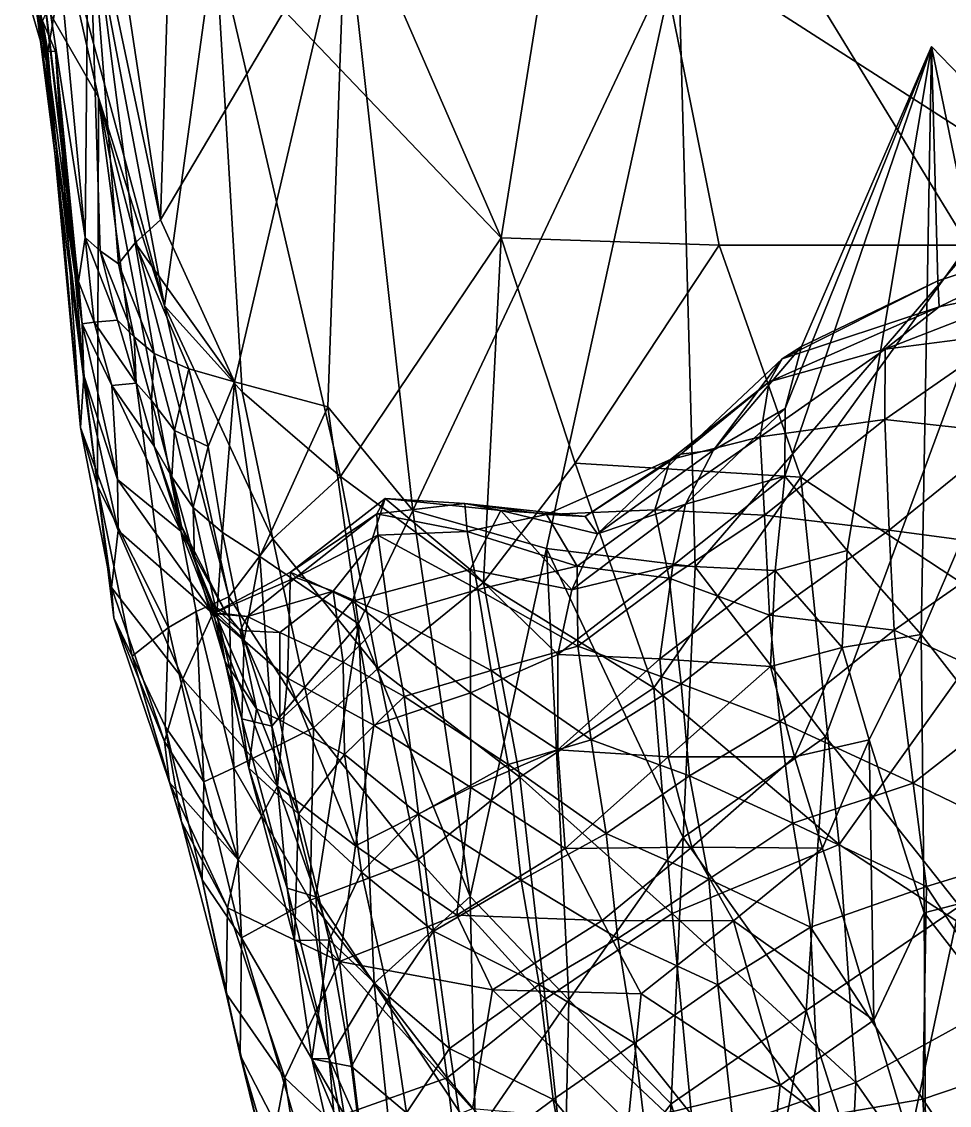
# Model space of a CAD drawing. Extents: x -4.7 to 4.7, y -9.2 to 22.6.
# Drawn here: x -2.181 to -1.348, y -3.043 to -2.07 of the extents above; entities that cross this region are included whole.
import ezdxf

# ---------------------------------------------------------------- set-up
doc = ezdxf.new("R2010")
doc.units = 0
doc.layers.add('BL_WHALE$LWO', color=1, linetype='CONTINUOUS')

msp = doc.modelspace()

# ---------------------------------------------------------------- linework, layer by layer
at = {"layer": 'BL_WHALE$LWO'}
for points in [[(-1.97468, -1.7494, 1.03716), (-1.75019, -2.26434, 1.34999), (-1.66392, -1.7257, 1.40454)], [(-1.75019, -2.26434, 1.34999), (-1.5544, -2.27097, 1.51034), (-1.66392, -1.7257, 1.40454)], [(-1.33063, -2.27102, 1.63393), (-1.66392, -1.7257, 1.40454), (-1.5544, -2.27097, 1.51034)], [(-1.33063, -2.27102, 1.63393), (-1.2686, -1.82161, 1.67473), (-1.66392, -1.7257, 1.40454)], [(-1.97468, -1.7494, 1.03716), (-2.00716, -1.99486, 0.918009), (-1.75019, -2.26434, 1.34999)], [(-1.59139, -2.00367, -1.6077), (-1.27612, -1.81748, -2.01294), (-1.27258, -2.20832, -1.9072)], [(-2.05642, -2.24828, -0.682243), (-2.11437, -1.86409, -0.73281), (-2.04363, -1.83939, -0.983462)], [(-1.89029, -1.96712, -1.19717), (-2.05642, -2.24828, -0.682243), (-2.04363, -1.83939, -0.983462)], [(-2.12106, -1.94229, -0.549567), (-2.11437, -1.86409, -0.73281), (-2.05642, -2.24828, -0.682243)], [(-2.13594, -1.88488, 0.636739), (-2.15567, -1.9446, 0.454805), (-2.05264, -2.32541, 0.799091)], [(-2.13594, -1.88488, 0.636739), (-2.05264, -2.32541, 0.799091), (-2.00716, -1.99486, 0.918009)], [(-2.15868, -1.89552, -0.31392), (-2.12411, -2.26419, -0.227698), (-2.17134, -1.95797, -0.033851)], [(-2.12106, -1.94229, -0.549567), (-2.12411, -2.26419, -0.227698), (-2.15868, -1.89552, -0.31392)], [(-2.17077, -2.03635, 0.325084), (-2.11209, -2.13841, 0.44024), (-2.15567, -1.9446, 0.454805)], [(-2.15567, -1.9446, 0.454805), (-2.11209, -2.13841, 0.44024), (-2.05264, -2.32541, 0.799091)], [(-2.12411, -2.26419, -0.227698), (-2.12106, -1.94229, -0.549567), (-2.11053, -2.27601, -0.331429)], [(-2.09424, -2.28773, -0.434988), (-2.12106, -1.94229, -0.549567), (-2.07898, -2.26891, -0.559424)], [(-2.05642, -2.24828, -0.682243), (-2.07898, -2.26891, -0.559424), (-2.12106, -1.94229, -0.549567)], [(-2.09424, -2.28773, -0.434988), (-2.11053, -2.27601, -0.331429), (-2.12106, -1.94229, -0.549567)], [(-2.17726, -1.99309, 0.063604), (-2.17134, -1.95797, -0.033851), (-2.12661, -2.34169, 0.086909)], [(-2.12411, -2.26419, -0.227698), (-2.13005, -2.30342, -0.070449), (-2.17134, -1.95797, -0.033851)], [(-2.12661, -2.34169, 0.086909), (-2.17134, -1.95797, -0.033851), (-2.13005, -2.30342, -0.070449)], [(-2.05642, -2.24828, -0.682243), (-1.89029, -1.96712, -1.19717), (-1.99002, -2.39368, -0.747782)], [(-1.90611, -2.41624, -0.922059), (-1.99002, -2.39368, -0.747782), (-1.89029, -1.96712, -1.19717)], [(-1.82967, -2.50931, -1.06889), (-1.90611, -2.41624, -0.922059), (-1.89029, -1.96712, -1.19717)], [(-1.82967, -2.50931, -1.06889), (-1.89029, -1.96712, -1.19717), (-1.59139, -2.00367, -1.6077)], [(-2.12661, -2.34169, 0.086909), (-2.17175, -2.03385, 0.088397), (-2.17726, -1.99309, 0.063604)], [(-2.05264, -2.32541, 0.799091), (-1.98301, -2.40269, 0.964618), (-2.00716, -1.99486, 0.918009)], [(-1.98301, -2.40269, 0.964618), (-1.89454, -2.47881, 1.12254), (-2.00716, -1.99486, 0.918009)], [(-1.89454, -2.47881, 1.12254), (-1.75019, -2.26434, 1.34999), (-2.00716, -1.99486, 0.918009)], [(-1.82967, -2.50931, -1.06889), (-1.59139, -2.00367, -1.6077), (-1.70952, -2.54333, -1.26177)], [(-1.57596, -2.55995, -1.44156), (-1.70952, -2.54333, -1.26177), (-1.59139, -2.00367, -1.6077)], [(-1.57596, -2.55995, -1.44156), (-1.59139, -2.00367, -1.6077), (-1.27258, -2.20832, -1.9072)], [(-2.17077, -2.03635, 0.325084), (-2.1811, -2.0293, 0.257084), (-2.15895, -2.10509, 0.225872)], [(-2.15895, -2.10509, 0.225872), (-2.1811, -2.0293, 0.257084), (-2.16572, -2.05407, 0.217547)], [(-2.16232, -2.06938, 0.125434), (-2.17175, -2.03385, 0.088397), (-2.12661, -2.34169, 0.086909)], [(-2.11301, -2.48745, 0.324564), (-2.17077, -2.03635, 0.325084), (-2.15895, -2.10509, 0.225872)], [(-2.17077, -2.03635, 0.325084), (-2.11301, -2.48745, 0.324564), (-2.11209, -2.13841, 0.44024)], [(-2.14691, -2.03444, 0.17687), (-2.1577, -2.09658, 0.173108), (-2.16572, -2.05407, 0.217547)], [(-2.16232, -2.06938, 0.125434), (-2.1577, -2.09658, 0.173108), (-2.14691, -2.03444, 0.17687)], [(-2.15895, -2.10509, 0.225872), (-2.16572, -2.05407, 0.217547), (-2.1577, -2.09658, 0.173108)], [(-2.1577, -2.09658, 0.173108), (-2.16232, -2.06938, 0.125434), (-2.15061, -2.09708, 0.126213)], [(-2.12661, -2.34169, 0.086909), (-2.15061, -2.09708, 0.126213), (-2.16232, -2.06938, 0.125434)], [(-2.15895, -2.10509, 0.225872), (-2.1577, -2.09658, 0.173108), (-2.12836, -2.43482, 0.202173)], [(-2.15061, -2.09708, 0.126213), (-2.12836, -2.43482, 0.202173), (-2.1577, -2.09658, 0.173108)], [(-2.12661, -2.34169, 0.086909), (-2.12513, -2.38787, 0.14458), (-2.15061, -2.09708, 0.126213)], [(-2.12513, -2.38787, 0.14458), (-2.12836, -2.43482, 0.202173), (-2.15061, -2.09708, 0.126213)], [(-1.49557, -2.47853, 0.181577), (-1.49503, -2.41748, 0.158833), (-1.36381, -2.09259, 0.123074)], [(-1.49557, -2.47853, 0.181577), (-1.36381, -2.09259, 0.123074), (-1.43948, -2.54513, 0.244176)], [(-1.49503, -2.41748, 0.158833), (-1.4804, -2.36182, 0.13451), (-1.36381, -2.09259, 0.123074)], [(-1.4804, -2.36182, 0.13451), (-1.35794, -2.30285, 0.027883), (-1.36381, -2.09259, 0.123074)], [(-1.373, -2.62046, 0.278167), (-1.43948, -2.54513, 0.244176), (-1.36381, -2.09259, 0.123074)], [(-1.373, -2.62046, 0.278167), (-1.36381, -2.09259, 0.123074), (-1.29339, -2.43486, 0.126834)], [(-1.20721, -2.25405, -0.034494), (-1.29339, -2.43486, 0.126834), (-1.36381, -2.09259, 0.123074)], [(-1.20721, -2.25405, -0.034494), (-1.36381, -2.09259, 0.123074), (-1.35794, -2.30285, 0.027883)], [(-2.12836, -2.43482, 0.202173), (-2.11301, -2.48745, 0.324564), (-2.15895, -2.10509, 0.225872)], [(-2.11301, -2.48745, 0.324564), (-2.04915, -2.61416, 0.480151), (-2.11209, -2.13841, 0.44024)], [(-1.99508, -2.58669, 0.812573), (-2.05264, -2.32541, 0.799091), (-2.11209, -2.13841, 0.44024)], [(-2.04915, -2.61416, 0.480151), (-2.02428, -2.59999, 0.647131), (-2.11209, -2.13841, 0.44024)], [(-1.99508, -2.58669, 0.812573), (-2.11209, -2.13841, 0.44024), (-2.02428, -2.59999, 0.647131)], [(-1.45883, -2.71255, -1.55029), (-1.57596, -2.55995, -1.44156), (-1.27258, -2.20832, -1.9072)], [(-1.33862, -2.86447, -1.65649), (-1.45883, -2.71255, -1.55029), (-1.27258, -2.20832, -1.9072)], [(-1.99002, -2.39368, -0.747782), (-2.07898, -2.26891, -0.559424), (-2.05642, -2.24828, -0.682243)], [(-1.35794, -2.30285, 0.027883), (-1.3567, -2.32643, -0.05032), (-1.20721, -2.25405, -0.034494)], [(-1.3567, -2.32643, -0.05032), (-1.24883, -2.30349, -0.098989), (-1.20721, -2.25405, -0.034494)], [(-2.13005, -2.30342, -0.070449), (-2.12411, -2.26419, -0.227698), (-2.11607, -2.34023, -0.085041)], [(-2.11607, -2.34023, -0.085041), (-2.12411, -2.26419, -0.227698), (-2.09488, -2.33819, -0.257109)], [(-2.12411, -2.26419, -0.227698), (-2.11053, -2.27601, -0.331429), (-2.09488, -2.33819, -0.257109)], [(-1.76624, -2.57376, 1.3132), (-1.75019, -2.26434, 1.34999), (-1.89454, -2.47881, 1.12254)], [(-1.68382, -2.46673, 1.41906), (-1.75019, -2.26434, 1.34999), (-1.76624, -2.57376, 1.3132)], [(-1.68382, -2.46673, 1.41906), (-1.5544, -2.27097, 1.51034), (-1.75019, -2.26434, 1.34999)], [(-2.11053, -2.27601, -0.331429), (-2.07998, -2.35327, -0.36686), (-2.09488, -2.33819, -0.257109)], [(-2.07998, -2.35327, -0.36686), (-2.11053, -2.27601, -0.331429), (-2.09424, -2.28773, -0.434988)], [(-2.09424, -2.28773, -0.434988), (-2.07898, -2.26891, -0.559424), (-2.0621, -2.36815, -0.476407)], [(-2.07898, -2.26891, -0.559424), (-2.03098, -2.38189, -0.613241), (-2.0621, -2.36815, -0.476407)], [(-2.07898, -2.26891, -0.559424), (-1.99002, -2.39368, -0.747782), (-2.03098, -2.38189, -0.613241)], [(-1.48113, -2.47916, 1.56947), (-1.5544, -2.27097, 1.51034), (-1.68382, -2.46673, 1.41906)], [(-1.5544, -2.27097, 1.51034), (-1.48113, -2.47916, 1.56947), (-1.33063, -2.27102, 1.63393)], [(-1.48113, -2.47916, 1.56947), (-1.2973, -2.60021, 1.68492), (-1.33063, -2.27102, 1.63393)], [(-2.07998, -2.35327, -0.36686), (-2.09424, -2.28773, -0.434988), (-2.0621, -2.36815, -0.476407)], [(-2.13005, -2.30342, -0.070449), (-2.11607, -2.34023, -0.085041), (-2.12661, -2.34169, 0.086909)], [(-1.49775, -2.37315, 0.027971), (-1.35794, -2.30285, 0.027883), (-1.4804, -2.36182, 0.13451)], [(-1.49775, -2.37315, 0.027971), (-1.3567, -2.32643, -0.05032), (-1.35794, -2.30285, 0.027883)], [(-1.24883, -2.30349, -0.098989), (-1.40529, -2.36424, -0.12543), (-1.29387, -2.35008, -0.164737)], [(-1.24883, -2.30349, -0.098989), (-1.3567, -2.32643, -0.05032), (-1.40529, -2.36424, -0.12543)], [(-1.95552, -2.53456, 0.971392), (-2.05264, -2.32541, 0.799091), (-1.99508, -2.58669, 0.812573)], [(-1.95552, -2.53456, 0.971392), (-1.98301, -2.40269, 0.964618), (-2.05264, -2.32541, 0.799091)], [(-1.3567, -2.32643, -0.05032), (-1.49775, -2.37315, 0.027971), (-1.50948, -2.39353, -0.077014)], [(-1.40529, -2.36424, -0.12543), (-1.3567, -2.32643, -0.05032), (-1.50948, -2.39353, -0.077014)], [(-2.11607, -2.34023, -0.085041), (-2.09995, -2.3969, -0.078982), (-2.12661, -2.34169, 0.086909)], [(-2.09995, -2.3969, -0.078982), (-2.09514, -2.48131, -0.044472), (-2.12661, -2.34169, 0.086909)], [(-2.09514, -2.48131, -0.044472), (-2.12513, -2.38787, 0.14458), (-2.12661, -2.34169, 0.086909)], [(-2.07827, -2.39495, -0.251145), (-2.11607, -2.34023, -0.085041), (-2.09488, -2.33819, -0.257109)], [(-2.11607, -2.34023, -0.085041), (-2.07827, -2.39495, -0.251145), (-2.09995, -2.3969, -0.078982)], [(-2.07998, -2.35327, -0.36686), (-2.07827, -2.39495, -0.251145), (-2.09488, -2.33819, -0.257109)], [(-2.06455, -2.41057, -0.361094), (-2.07998, -2.35327, -0.36686), (-2.0621, -2.36815, -0.476407)], [(-2.06455, -2.41057, -0.361094), (-2.07827, -2.39495, -0.251145), (-2.07998, -2.35327, -0.36686)], [(-1.40554, -2.42764, -0.205574), (-1.29406, -2.43985, -0.251964), (-1.29387, -2.35008, -0.164737)], [(-1.40529, -2.36424, -0.12543), (-1.40554, -2.42764, -0.205574), (-1.29387, -2.35008, -0.164737)], [(-1.55941, -2.45518, 0.02129), (-1.49775, -2.37315, 0.027971), (-1.4804, -2.36182, 0.13451)], [(-1.49503, -2.41748, 0.158833), (-1.55941, -2.45518, 0.02129), (-1.4804, -2.36182, 0.13451)], [(-1.51752, -2.443, -0.166105), (-1.40529, -2.36424, -0.12543), (-1.50948, -2.39353, -0.077014)], [(-1.40529, -2.36424, -0.12543), (-1.51752, -2.443, -0.166105), (-1.40554, -2.42764, -0.205574)], [(-2.04376, -2.43728, -0.480511), (-2.06455, -2.41057, -0.361094), (-2.0621, -2.36815, -0.476407)], [(-2.03098, -2.38189, -0.613241), (-2.04376, -2.43728, -0.480511), (-2.0621, -2.36815, -0.476407)], [(-1.49775, -2.37315, 0.027971), (-1.58896, -2.45863, -0.083445), (-1.50948, -2.39353, -0.077014)], [(-1.58896, -2.45863, -0.083445), (-1.49775, -2.37315, 0.027971), (-1.55941, -2.45518, 0.02129)], [(-2.03098, -2.38189, -0.613241), (-2.01364, -2.45167, -0.617683), (-2.04376, -2.43728, -0.480511)], [(-2.01364, -2.45167, -0.617683), (-2.03098, -2.38189, -0.613241), (-1.99002, -2.39368, -0.747782)], [(-2.12513, -2.38787, 0.14458), (-2.09445, -2.52722, 0.01368), (-2.12836, -2.43482, 0.202173)], [(-2.09445, -2.52722, 0.01368), (-2.12513, -2.38787, 0.14458), (-2.09514, -2.48131, -0.044472)], [(-2.01364, -2.45167, -0.617683), (-1.99002, -2.39368, -0.747782), (-2.00074, -2.52908, -0.594268)], [(-2.00074, -2.52908, -0.594268), (-1.99002, -2.39368, -0.747782), (-1.967, -2.55055, -0.702299)], [(-1.99002, -2.39368, -0.747782), (-1.90611, -2.41624, -0.922059), (-1.967, -2.55055, -0.702299)], [(-1.58896, -2.45863, -0.083445), (-1.59829, -2.46354, -0.170492), (-1.50948, -2.39353, -0.077014)], [(-1.59829, -2.46354, -0.170492), (-1.51752, -2.443, -0.166105), (-1.50948, -2.39353, -0.077014)], [(-2.09995, -2.3969, -0.078982), (-2.07827, -2.39495, -0.251145), (-2.06201, -2.45153, -0.245075)], [(-2.038, -2.52789, -0.204234), (-2.09995, -2.3969, -0.078982), (-2.06201, -2.45153, -0.245075)], [(-2.09514, -2.48131, -0.044472), (-2.09995, -2.3969, -0.078982), (-2.038, -2.52789, -0.204234)], [(-2.07827, -2.39495, -0.251145), (-2.06455, -2.41057, -0.361094), (-2.06201, -2.45153, -0.245075)], [(-1.98301, -2.40269, 0.964618), (-1.95552, -2.53456, 0.971392), (-1.89454, -2.47881, 1.12254)], [(-2.06455, -2.41057, -0.361094), (-2.04623, -2.47895, -0.364941), (-2.06201, -2.45153, -0.245075)], [(-2.04376, -2.43728, -0.480511), (-2.04623, -2.47895, -0.364941), (-2.06455, -2.41057, -0.361094)], [(-1.967, -2.55055, -0.702299), (-1.90611, -2.41624, -0.922059), (-1.87848, -2.6109, -0.913088)], [(-1.87848, -2.6109, -0.913088), (-1.90611, -2.41624, -0.922059), (-1.82967, -2.50931, -1.06889)], [(-1.58457, -2.50363, 0.053375), (-1.49503, -2.41748, 0.158833), (-1.49557, -2.47853, 0.181577)], [(-1.55941, -2.45518, 0.02129), (-1.49503, -2.41748, 0.158833), (-1.58457, -2.50363, 0.053375)], [(-1.40554, -2.42764, -0.205574), (-1.51752, -2.443, -0.166105), (-1.51372, -2.5135, -0.237354)], [(-1.40182, -2.52696, -0.281207), (-1.40554, -2.42764, -0.205574), (-1.51372, -2.5135, -0.237354)], [(-1.40554, -2.42764, -0.205574), (-1.40182, -2.52696, -0.281207), (-1.29406, -2.43985, -0.251964)], [(-2.09445, -2.52722, 0.01368), (-2.10033, -2.57828, 0.133232), (-2.12836, -2.43482, 0.202173)], [(-2.10033, -2.57828, 0.133232), (-2.11301, -2.48745, 0.324564), (-2.12836, -2.43482, 0.202173)], [(-2.04623, -2.47895, -0.364941), (-2.04376, -2.43728, -0.480511), (-2.027, -2.50653, -0.484717)], [(-2.04376, -2.43728, -0.480511), (-2.01364, -2.45167, -0.617683), (-2.027, -2.50653, -0.484717)], [(-1.29406, -2.43985, -0.251964), (-1.40182, -2.52696, -0.281207), (-1.28965, -2.54189, -0.324446)], [(-1.29339, -2.43486, 0.126834), (-1.21056, -2.82931, 0.243775), (-1.373, -2.62046, 0.278167)], [(-2.03737, -2.52321, -0.277037), (-2.038, -2.52789, -0.204234), (-2.06201, -2.45153, -0.245075)], [(-2.04623, -2.47895, -0.364941), (-2.03737, -2.52321, -0.277037), (-2.06201, -2.45153, -0.245075)], [(-2.01364, -2.45167, -0.617683), (-2.00074, -2.52908, -0.594268), (-2.027, -2.50653, -0.484717)], [(-1.51752, -2.443, -0.166105), (-1.61224, -2.50864, -0.225297), (-1.51372, -2.5135, -0.237354)], [(-1.59829, -2.46354, -0.170492), (-1.61224, -2.50864, -0.225297), (-1.51752, -2.443, -0.166105)], [(-1.67485, -2.51464, -0.17328), (-1.58896, -2.45863, -0.083445), (-1.6637, -2.53022, -0.084608)], [(-1.67485, -2.51464, -0.17328), (-1.59829, -2.46354, -0.170492), (-1.58896, -2.45863, -0.083445)], [(-1.58896, -2.45863, -0.083445), (-1.55941, -2.45518, 0.02129), (-1.6637, -2.53022, -0.084608)], [(-1.55941, -2.45518, 0.02129), (-1.58457, -2.50363, 0.053375), (-1.6637, -2.53022, -0.084608)], [(-1.68382, -2.46673, 1.41906), (-1.76624, -2.57376, 1.3132), (-1.61316, -2.6686, 1.48488)], [(-1.59829, -2.46354, -0.170492), (-1.67485, -2.51464, -0.17328), (-1.70962, -2.51281, -0.228233)], [(-1.61224, -2.50864, -0.225297), (-1.59829, -2.46354, -0.170492), (-1.70962, -2.51281, -0.228233)], [(-1.48113, -2.47916, 1.56947), (-1.68382, -2.46673, 1.41906), (-1.61316, -2.6686, 1.48488)], [(-2.09514, -2.48131, -0.044472), (-2.038, -2.52789, -0.204234), (-2.00945, -2.60178, -0.161697)], [(-2.09445, -2.52722, 0.01368), (-2.09514, -2.48131, -0.044472), (-2.00945, -2.60178, -0.161697)], [(-2.02576, -2.55263, -0.397233), (-2.04623, -2.47895, -0.364941), (-2.027, -2.50653, -0.484717)], [(-2.04623, -2.47895, -0.364941), (-2.02576, -2.55263, -0.397233), (-2.03737, -2.52321, -0.277037)], [(-1.95552, -2.53456, 0.971392), (-1.86103, -2.65107, 1.14452), (-1.89454, -2.47881, 1.12254)], [(-1.86103, -2.65107, 1.14452), (-1.76624, -2.57376, 1.3132), (-1.89454, -2.47881, 1.12254)], [(-1.44671, -2.80932, 1.61999), (-1.48113, -2.47916, 1.56947), (-1.61316, -2.6686, 1.48488)], [(-1.59617, -2.55868, 0.089206), (-1.58457, -2.50363, 0.053375), (-1.49557, -2.47853, 0.181577)], [(-1.5042, -2.56313, 0.215934), (-1.59617, -2.55868, 0.089206), (-1.49557, -2.47853, 0.181577)], [(-1.43948, -2.54513, 0.244176), (-1.5042, -2.56313, 0.215934), (-1.49557, -2.47853, 0.181577)], [(-1.44671, -2.80932, 1.61999), (-1.2973, -2.60021, 1.68492), (-1.48113, -2.47916, 1.56947)], [(-2.0983, -2.60554, 0.195591), (-2.11301, -2.48745, 0.324564), (-2.10033, -2.57828, 0.133232)], [(-2.0983, -2.60554, 0.195591), (-2.08178, -2.64005, 0.299108), (-2.11301, -2.48745, 0.324564)], [(-2.08178, -2.64005, 0.299108), (-2.04915, -2.61416, 0.480151), (-2.11301, -2.48745, 0.324564)], [(-1.93944, -2.56453, -0.201269), (-1.86213, -2.51212, -0.220597), (-1.8544, -2.49847, -0.208361)], [(-1.88386, -2.5906, -0.154436), (-1.93944, -2.56453, -0.201269), (-1.8544, -2.49847, -0.208361)], [(-1.77818, -2.5622, -0.100811), (-1.88386, -2.5906, -0.154436), (-1.8544, -2.49847, -0.208361)], [(-1.86213, -2.51212, -0.220597), (-1.78308, -2.50287, -0.214489), (-1.8544, -2.49847, -0.208361)], [(-1.78308, -2.50287, -0.214489), (-1.75061, -2.50917, -0.163387), (-1.8544, -2.49847, -0.208361)], [(-1.75061, -2.50917, -0.163387), (-1.77818, -2.5622, -0.100811), (-1.8544, -2.49847, -0.208361)], [(-2.00576, -2.60179, -0.478571), (-2.02576, -2.55263, -0.397233), (-2.027, -2.50653, -0.484717)], [(-2.00074, -2.52908, -0.594268), (-2.00576, -2.60179, -0.478571), (-2.027, -2.50653, -0.484717)], [(-1.77814, -2.8559, -1.00369), (-1.87848, -2.6109, -0.913088), (-1.82967, -2.50931, -1.06889)], [(-1.78075, -2.52819, -0.241494), (-1.78308, -2.50287, -0.214489), (-1.86213, -2.51212, -0.220597)], [(-1.70952, -2.54333, -1.26177), (-1.77814, -2.8559, -1.00369), (-1.82967, -2.50931, -1.06889)], [(-1.67485, -2.51464, -0.17328), (-1.78308, -2.50287, -0.214489), (-1.70962, -2.51281, -0.228233)], [(-1.75061, -2.50917, -0.163387), (-1.78308, -2.50287, -0.214489), (-1.67485, -2.51464, -0.17328)], [(-1.78308, -2.50287, -0.214489), (-1.78075, -2.52819, -0.241494), (-1.70962, -2.51281, -0.228233)], [(-1.68671, -2.58049, -0.038941), (-1.77818, -2.5622, -0.100811), (-1.75061, -2.50917, -0.163387)], [(-1.75061, -2.50917, -0.163387), (-1.67485, -2.51464, -0.17328), (-1.6637, -2.53022, -0.084608)], [(-1.68671, -2.58049, -0.038941), (-1.75061, -2.50917, -0.163387), (-1.6637, -2.53022, -0.084608)], [(-1.68216, -2.55913, -0.233189), (-1.61224, -2.50864, -0.225297), (-1.70962, -2.51281, -0.228233)], [(-1.58457, -2.50363, 0.053375), (-1.68671, -2.58049, -0.038941), (-1.6637, -2.53022, -0.084608)], [(-1.58457, -2.50363, 0.053375), (-1.59617, -2.55868, 0.089206), (-1.68671, -2.58049, -0.038941)], [(-1.59924, -2.57007, -0.245258), (-1.61224, -2.50864, -0.225297), (-1.68216, -2.55913, -0.233189)], [(-1.61224, -2.50864, -0.225297), (-1.59924, -2.57007, -0.245258), (-1.51372, -2.5135, -0.237354)], [(-1.93487, -2.56953, -0.200113), (-1.86213, -2.51212, -0.220597), (-1.93944, -2.56453, -0.201269)], [(-1.86213, -2.51212, -0.220597), (-1.93487, -2.56953, -0.200113), (-1.86111, -2.5314, -0.232326)], [(-1.78075, -2.52819, -0.241494), (-1.86213, -2.51212, -0.220597), (-1.86111, -2.5314, -0.232326)], [(-1.78075, -2.52819, -0.241494), (-1.68216, -2.55913, -0.233189), (-1.70962, -2.51281, -0.228233)], [(-1.59924, -2.57007, -0.245258), (-1.5091, -2.60324, -0.301621), (-1.51372, -2.5135, -0.237354)], [(-1.5091, -2.60324, -0.301621), (-1.40182, -2.52696, -0.281207), (-1.51372, -2.5135, -0.237354)], [(-2.03635, -2.66045, -0.048484), (-2.10033, -2.57828, 0.133232), (-2.09445, -2.52722, 0.01368)], [(-2.03635, -2.66045, -0.048484), (-2.09445, -2.52722, 0.01368), (-2.00945, -2.60178, -0.161697)], [(-2.038, -2.52789, -0.204234), (-2.03737, -2.52321, -0.277037), (-1.99694, -2.60204, -0.230773)], [(-2.038, -2.52789, -0.204234), (-1.99694, -2.60204, -0.230773), (-2.00945, -2.60178, -0.161697)], [(-1.99694, -2.60204, -0.230773), (-2.03737, -2.52321, -0.277037), (-2.01056, -2.59408, -0.309145)], [(-2.03737, -2.52321, -0.277037), (-2.02576, -2.55263, -0.397233), (-2.01056, -2.59408, -0.309145)], [(-2.00576, -2.60179, -0.478571), (-2.00074, -2.52908, -0.594268), (-1.98126, -2.62521, -0.588587)], [(-1.98126, -2.62521, -0.588587), (-2.00074, -2.52908, -0.594268), (-1.967, -2.55055, -0.702299)], [(-1.77126, -2.58005, -0.238), (-1.78075, -2.52819, -0.241494), (-1.86111, -2.5314, -0.232326)], [(-1.68216, -2.55913, -0.233189), (-1.78075, -2.52819, -0.241494), (-1.77126, -2.58005, -0.238)], [(-1.40182, -2.52696, -0.281207), (-1.5091, -2.60324, -0.301621), (-1.39734, -2.61678, -0.347353)], [(-1.40182, -2.52696, -0.281207), (-1.39734, -2.61678, -0.347353), (-1.28965, -2.54189, -0.324446)], [(-1.91891, -2.70447, 0.993008), (-1.95552, -2.53456, 0.971392), (-1.99508, -2.58669, 0.812573)], [(-1.95552, -2.53456, 0.971392), (-1.91891, -2.70447, 0.993008), (-1.86103, -2.65107, 1.14452)], [(-1.93487, -2.56953, -0.200113), (-1.90118, -2.58164, -0.228779), (-1.86111, -2.5314, -0.232326)], [(-1.90118, -2.58164, -0.228779), (-1.85123, -2.60354, -0.223469), (-1.86111, -2.5314, -0.232326)], [(-1.85123, -2.60354, -0.223469), (-1.77126, -2.58005, -0.238), (-1.86111, -2.5314, -0.232326)], [(-1.70952, -2.54333, -1.26177), (-1.68944, -2.94879, -1.1089), (-1.77814, -2.8559, -1.00369)], [(-1.58684, -2.80288, -1.32851), (-1.70952, -2.54333, -1.26177), (-1.57596, -2.55995, -1.44156)], [(-1.70952, -2.54333, -1.26177), (-1.58684, -2.80288, -1.32851), (-1.68944, -2.94879, -1.1089)], [(-1.5042, -2.56313, 0.215934), (-1.43948, -2.54513, 0.244176), (-1.44399, -2.63238, 0.273373)], [(-1.44399, -2.63238, 0.273373), (-1.43948, -2.54513, 0.244176), (-1.373, -2.62046, 0.278167)], [(-1.39734, -2.61678, -0.347353), (-1.27633, -2.67307, -0.400145), (-1.28965, -2.54189, -0.324446)], [(-2.02576, -2.55263, -0.397233), (-1.99841, -2.64517, -0.390659), (-2.01056, -2.59408, -0.309145)], [(-1.99841, -2.64517, -0.390659), (-2.02576, -2.55263, -0.397233), (-2.00576, -2.60179, -0.478571)], [(-1.98126, -2.62521, -0.588587), (-1.967, -2.55055, -0.702299), (-1.9564, -2.70303, -0.612888)], [(-1.9564, -2.70303, -0.612888), (-1.967, -2.55055, -0.702299), (-1.87848, -2.6109, -0.913088)], [(-1.68216, -2.55913, -0.233189), (-1.77126, -2.58005, -0.238), (-1.68145, -2.6312, -0.240099)], [(-1.68671, -2.58049, -0.038941), (-1.59617, -2.55868, 0.089206), (-1.69952, -2.63853, -0.001388)], [(-1.59617, -2.55868, 0.089206), (-1.60766, -2.64253, 0.12654), (-1.69952, -2.63853, -0.001388)], [(-1.59924, -2.57007, -0.245258), (-1.68216, -2.55913, -0.233189), (-1.68145, -2.6312, -0.240099)], [(-1.5042, -2.56313, 0.215934), (-1.60766, -2.64253, 0.12654), (-1.59617, -2.55868, 0.089206)], [(-1.93487, -2.56953, -0.200113), (-1.93944, -2.56453, -0.201269), (-2.00945, -2.60178, -0.161697)], [(-1.93944, -2.56453, -0.201269), (-1.94228, -2.65972, -0.133006), (-2.00945, -2.60178, -0.161697)], [(-1.93944, -2.56453, -0.201269), (-1.88386, -2.5906, -0.154436), (-1.94228, -2.65972, -0.133006)], [(-1.77818, -2.5622, -0.100811), (-1.77772, -2.67293, -0.051375), (-1.88386, -2.5906, -0.154436)], [(-1.77818, -2.5622, -0.100811), (-1.68671, -2.58049, -0.038941), (-1.69952, -2.63853, -0.001388)], [(-1.77772, -2.67293, -0.051375), (-1.77818, -2.5622, -0.100811), (-1.69952, -2.63853, -0.001388)], [(-1.60766, -2.64253, 0.12654), (-1.5042, -2.56313, 0.215934), (-1.50834, -2.64921, 0.24521)], [(-1.45883, -2.71255, -1.55029), (-1.58684, -2.80288, -1.32851), (-1.57596, -2.55995, -1.44156)], [(-1.5042, -2.56313, 0.215934), (-1.44399, -2.63238, 0.273373), (-1.50834, -2.64921, 0.24521)], [(-2.10033, -2.57828, 0.133232), (-2.03635, -2.66045, -0.048484), (-2.05284, -2.71672, 0.067263)], [(-2.0983, -2.60554, 0.195591), (-2.10033, -2.57828, 0.133232), (-2.05284, -2.71672, 0.067263)], [(-1.97833, -2.60445, -0.201777), (-1.93487, -2.56953, -0.200113), (-2.00945, -2.60178, -0.161697)], [(-1.97833, -2.60445, -0.201777), (-1.90118, -2.58164, -0.228779), (-1.93487, -2.56953, -0.200113)], [(-1.76624, -2.57376, 1.3132), (-1.86103, -2.65107, 1.14452), (-1.73359, -2.74859, 1.33494)], [(-1.76624, -2.57376, 1.3132), (-1.73359, -2.74859, 1.33494), (-1.61316, -2.6686, 1.48488)], [(-1.58869, -2.66495, -0.291187), (-1.59924, -2.57007, -0.245258), (-1.68145, -2.6312, -0.240099)], [(-1.58869, -2.66495, -0.291187), (-1.5091, -2.60324, -0.301621), (-1.59924, -2.57007, -0.245258)], [(-2.02428, -2.59999, 0.647131), (-1.99061, -2.74027, 0.728093), (-1.99508, -2.58669, 0.812573)], [(-1.99061, -2.74027, 0.728093), (-1.91891, -2.70447, 0.993008), (-1.99508, -2.58669, 0.812573)], [(-1.90118, -2.58164, -0.228779), (-1.97833, -2.60445, -0.201777), (-1.94925, -2.61881, -0.232107)], [(-1.89236, -2.64535, -0.214379), (-1.90118, -2.58164, -0.228779), (-1.94925, -2.61881, -0.232107)], [(-1.89236, -2.64535, -0.214379), (-1.85123, -2.60354, -0.223469), (-1.90118, -2.58164, -0.228779)], [(-1.77126, -2.58005, -0.238), (-1.85123, -2.60354, -0.223469), (-1.75927, -2.65302, -0.216816)], [(-1.77126, -2.58005, -0.238), (-1.75927, -2.65302, -0.216816), (-1.68145, -2.6312, -0.240099)], [(-1.9701, -2.6874, -0.26988), (-1.98488, -2.61689, -0.267412), (-2.01056, -2.59408, -0.309145)], [(-1.98488, -2.61689, -0.267412), (-1.99694, -2.60204, -0.230773), (-2.01056, -2.59408, -0.309145)], [(-1.99841, -2.64517, -0.390659), (-1.9701, -2.6874, -0.26988), (-2.01056, -2.59408, -0.309145)], [(-1.94228, -2.65972, -0.133006), (-1.88386, -2.5906, -0.154436), (-1.86478, -2.70196, -0.088089)], [(-1.88386, -2.5906, -0.154436), (-1.77772, -2.67293, -0.051375), (-1.86478, -2.70196, -0.088089)], [(-2.04817, -2.75342, 0.170178), (-2.0983, -2.60554, 0.195591), (-2.05284, -2.71672, 0.067263)], [(-2.08178, -2.64005, 0.299108), (-2.0983, -2.60554, 0.195591), (-2.04817, -2.75342, 0.170178)], [(-2.01738, -2.75304, 0.562294), (-2.02428, -2.59999, 0.647131), (-2.04915, -2.61416, 0.480151)], [(-1.95134, -2.75686, -0.05947), (-2.03635, -2.66045, -0.048484), (-2.00945, -2.60178, -0.161697)], [(-1.99061, -2.74027, 0.728093), (-2.02428, -2.59999, 0.647131), (-2.01738, -2.75304, 0.562294)], [(-1.94228, -2.65972, -0.133006), (-1.95134, -2.75686, -0.05947), (-2.00945, -2.60178, -0.161697)], [(-1.99694, -2.60204, -0.230773), (-1.97833, -2.60445, -0.201777), (-2.00945, -2.60178, -0.161697)], [(-1.99841, -2.64517, -0.390659), (-2.00576, -2.60179, -0.478571), (-1.98334, -2.69643, -0.47214)], [(-2.00576, -2.60179, -0.478571), (-1.98126, -2.62521, -0.588587), (-1.98334, -2.69643, -0.47214)], [(-1.97833, -2.60445, -0.201777), (-1.99694, -2.60204, -0.230773), (-1.98488, -2.61689, -0.267412)], [(-1.97833, -2.60445, -0.201777), (-1.98488, -2.61689, -0.267412), (-1.94925, -2.61881, -0.232107)], [(-1.85123, -2.60354, -0.223469), (-1.89236, -2.64535, -0.214379), (-1.83752, -2.67635, -0.200359)], [(-1.75927, -2.65302, -0.216816), (-1.85123, -2.60354, -0.223469), (-1.83752, -2.67635, -0.200359)], [(-1.5091, -2.60324, -0.301621), (-1.58869, -2.66495, -0.291187), (-1.49988, -2.69869, -0.35394)], [(-1.39734, -2.61678, -0.347353), (-1.5091, -2.60324, -0.301621), (-1.49988, -2.69869, -0.35394)], [(-1.2973, -2.60021, 1.68492), (-1.44671, -2.80932, 1.61999), (-1.26184, -2.92957, 1.73122)], [(-2.05225, -2.70326, 0.377574), (-2.04915, -2.61416, 0.480151), (-2.08178, -2.64005, 0.299108)], [(-2.05225, -2.70326, 0.377574), (-2.01738, -2.75304, 0.562294), (-2.04915, -2.61416, 0.480151)], [(-1.98488, -2.61689, -0.267412), (-1.94919, -2.69753, -0.242068), (-1.94925, -2.61881, -0.232107)], [(-1.9701, -2.6874, -0.26988), (-1.94919, -2.69753, -0.242068), (-1.98488, -2.61689, -0.267412)], [(-1.91687, -2.85623, -0.591765), (-1.9564, -2.70303, -0.612888), (-1.87848, -2.6109, -0.913088)], [(-1.87848, -2.6109, -0.913088), (-1.86446, -2.93396, -0.723013), (-1.91687, -2.85623, -0.591765)], [(-1.86446, -2.93396, -0.723013), (-1.87848, -2.6109, -0.913088), (-1.77814, -2.8559, -1.00369)], [(-1.38018, -2.75408, -0.408637), (-1.39734, -2.61678, -0.347353), (-1.49988, -2.69869, -0.35394)], [(-1.27633, -2.67307, -0.400145), (-1.39734, -2.61678, -0.347353), (-1.38018, -2.75408, -0.408637)], [(-1.98126, -2.62521, -0.588587), (-1.9564, -2.70303, -0.612888), (-1.98334, -2.69643, -0.47214)], [(-1.94919, -2.69753, -0.242068), (-1.89236, -2.64535, -0.214379), (-1.94925, -2.61881, -0.232107)], [(-1.4197, -2.7151, 0.297611), (-1.44399, -2.63238, 0.273373), (-1.373, -2.62046, 0.278167)], [(-1.3702, -2.8705, 0.33359), (-1.4197, -2.7151, 0.297611), (-1.373, -2.62046, 0.278167)], [(-1.21056, -2.82931, 0.243775), (-1.3702, -2.8705, 0.33359), (-1.373, -2.62046, 0.278167)], [(-1.75927, -2.65302, -0.216816), (-1.66942, -2.71508, -0.25449), (-1.68145, -2.6312, -0.240099)], [(-1.66942, -2.71508, -0.25449), (-1.58869, -2.66495, -0.291187), (-1.68145, -2.6312, -0.240099)], [(-1.44399, -2.63238, 0.273373), (-1.48691, -2.73031, 0.273559), (-1.50834, -2.64921, 0.24521)], [(-1.44399, -2.63238, 0.273373), (-1.4197, -2.7151, 0.297611), (-1.48691, -2.73031, 0.273559)], [(-2.08178, -2.64005, 0.299108), (-2.04817, -2.75342, 0.170178), (-2.03741, -2.78892, 0.273445)], [(-2.05225, -2.70326, 0.377574), (-2.08178, -2.64005, 0.299108), (-2.03741, -2.78892, 0.273445)], [(-1.97702, -2.74078, -0.344824), (-1.99841, -2.64517, -0.390659), (-1.98334, -2.69643, -0.47214)], [(-1.99841, -2.64517, -0.390659), (-1.97702, -2.74078, -0.344824), (-1.9701, -2.6874, -0.26988)], [(-1.89094, -2.72847, -0.204513), (-1.89236, -2.64535, -0.214379), (-1.94919, -2.69753, -0.242068)], [(-1.89236, -2.64535, -0.214379), (-1.89094, -2.72847, -0.204513), (-1.83752, -2.67635, -0.200359)], [(-1.69945, -2.72424, 0.04255), (-1.77772, -2.67293, -0.051375), (-1.69952, -2.63853, -0.001388)], [(-1.60766, -2.64253, 0.12654), (-1.69945, -2.72424, 0.04255), (-1.69952, -2.63853, -0.001388)], [(-1.69945, -2.72424, 0.04255), (-1.60766, -2.64253, 0.12654), (-1.6003, -2.73038, 0.162235)], [(-1.6003, -2.73038, 0.162235), (-1.60766, -2.64253, 0.12654), (-1.50834, -2.64921, 0.24521)], [(-1.86103, -2.65107, 1.14452), (-1.91891, -2.70447, 0.993008), (-1.82477, -2.82268, 1.16559)], [(-1.73359, -2.74859, 1.33494), (-1.86103, -2.65107, 1.14452), (-1.82477, -2.82268, 1.16559)], [(-1.74393, -2.7372, -0.220685), (-1.75927, -2.65302, -0.216816), (-1.83752, -2.67635, -0.200359)], [(-1.75927, -2.65302, -0.216816), (-1.74393, -2.7372, -0.220685), (-1.66942, -2.71508, -0.25449)], [(-1.48691, -2.73031, 0.273559), (-1.6003, -2.73038, 0.162235), (-1.50834, -2.64921, 0.24521)], [(-2.03635, -2.66045, -0.048484), (-1.98671, -2.82298, 0.043042), (-2.05284, -2.71672, 0.067263)], [(-2.03635, -2.66045, -0.048484), (-1.95134, -2.75686, -0.05947), (-1.98671, -2.82298, 0.043042)], [(-1.95134, -2.75686, -0.05947), (-1.94228, -2.65972, -0.133006), (-1.88103, -2.81037, -0.028696)], [(-1.88103, -2.81037, -0.028696), (-1.94228, -2.65972, -0.133006), (-1.86478, -2.70196, -0.088089)], [(-1.66942, -2.71508, -0.25449), (-1.581, -2.74745, -0.316014), (-1.58869, -2.66495, -0.291187)], [(-1.58869, -2.66495, -0.291187), (-1.581, -2.74745, -0.316014), (-1.49988, -2.69869, -0.35394)], [(-1.77772, -2.67293, -0.051375), (-1.77753, -2.75811, -0.007029), (-1.86478, -2.70196, -0.088089)], [(-1.77753, -2.75811, -0.007029), (-1.77772, -2.67293, -0.051375), (-1.69945, -2.72424, 0.04255)], [(-1.73359, -2.74859, 1.33494), (-1.59658, -2.87124, 1.48999), (-1.61316, -2.6686, 1.48488)], [(-1.59658, -2.87124, 1.48999), (-1.44671, -2.80932, 1.61999), (-1.61316, -2.6686, 1.48488)], [(-1.27633, -2.67307, -0.400145), (-1.38018, -2.75408, -0.408637), (-1.25796, -2.81306, -0.456612)], [(-1.89094, -2.72847, -0.204513), (-1.82459, -2.78192, -0.19064), (-1.83752, -2.67635, -0.200359)], [(-1.82459, -2.78192, -0.19064), (-1.74393, -2.7372, -0.220685), (-1.83752, -2.67635, -0.200359)], [(-1.9701, -2.6874, -0.26988), (-1.97702, -2.74078, -0.344824), (-1.9323, -2.78178, -0.231187)], [(-1.94919, -2.69753, -0.242068), (-1.9701, -2.6874, -0.26988), (-1.9323, -2.78178, -0.231187)], [(-2.01897, -2.84099, 0.460112), (-2.05225, -2.70326, 0.377574), (-2.03741, -2.78892, 0.273445)], [(-2.01738, -2.75304, 0.562294), (-2.05225, -2.70326, 0.377574), (-2.01897, -2.84099, 0.460112)], [(-1.92185, -2.85931, 0.91118), (-1.91891, -2.70447, 0.993008), (-1.99061, -2.74027, 0.728093)], [(-1.9564, -2.70303, -0.612888), (-1.94271, -2.84843, -0.450512), (-1.98334, -2.69643, -0.47214)], [(-1.94271, -2.84843, -0.450512), (-1.97702, -2.74078, -0.344824), (-1.98334, -2.69643, -0.47214)], [(-1.94271, -2.84843, -0.450512), (-1.9564, -2.70303, -0.612888), (-1.91687, -2.85623, -0.591765)], [(-1.89094, -2.72847, -0.204513), (-1.94919, -2.69753, -0.242068), (-1.9323, -2.78178, -0.231187)], [(-1.91891, -2.70447, 0.993008), (-1.92185, -2.85931, 0.91118), (-1.82477, -2.82268, 1.16559)], [(-1.77753, -2.75811, -0.007029), (-1.88103, -2.81037, -0.028696), (-1.86478, -2.70196, -0.088089)], [(-1.581, -2.74745, -0.316014), (-1.48835, -2.79001, -0.38458), (-1.49988, -2.69869, -0.35394)], [(-1.48835, -2.79001, -0.38458), (-1.38018, -2.75408, -0.408637), (-1.49988, -2.69869, -0.35394)], [(-1.66942, -2.71508, -0.25449), (-1.74393, -2.7372, -0.220685), (-1.65612, -2.79916, -0.266896)], [(-1.581, -2.74745, -0.316014), (-1.66942, -2.71508, -0.25449), (-1.65612, -2.79916, -0.266896)], [(-1.58684, -2.80288, -1.32851), (-1.45883, -2.71255, -1.55029), (-1.47637, -2.95835, -1.44205)], [(-1.48691, -2.73031, 0.273559), (-1.4197, -2.7151, 0.297611), (-1.46165, -2.8124, 0.29651)], [(-1.47637, -2.95835, -1.44205), (-1.45883, -2.71255, -1.55029), (-1.33862, -2.86447, -1.65649)], [(-1.4197, -2.7151, 0.297611), (-1.41551, -2.96694, 0.342372), (-1.46165, -2.8124, 0.29651)], [(-1.4197, -2.7151, 0.297611), (-1.3702, -2.8705, 0.33359), (-1.41551, -2.96694, 0.342372)], [(-1.98671, -2.82298, 0.043042), (-2.04817, -2.75342, 0.170178), (-2.05284, -2.71672, 0.067263)], [(-1.77753, -2.75811, -0.007029), (-1.69945, -2.72424, 0.04255), (-1.6929, -2.81274, 0.079216)], [(-1.69945, -2.72424, 0.04255), (-1.6003, -2.73038, 0.162235), (-1.6929, -2.81274, 0.079216)], [(-1.87588, -2.83396, -0.193585), (-1.89094, -2.72847, -0.204513), (-1.9323, -2.78178, -0.231187)], [(-1.87588, -2.83396, -0.193585), (-1.82459, -2.78192, -0.19064), (-1.89094, -2.72847, -0.204513)], [(-1.6003, -2.73038, 0.162235), (-1.57901, -2.81164, 0.190923), (-1.6929, -2.81274, 0.079216)], [(-1.6003, -2.73038, 0.162235), (-1.48691, -2.73031, 0.273559), (-1.57901, -2.81164, 0.190923)], [(-1.57901, -2.81164, 0.190923), (-1.48691, -2.73031, 0.273559), (-1.46165, -2.8124, 0.29651)], [(-1.99061, -2.74027, 0.728093), (-2.01738, -2.75304, 0.562294), (-1.98366, -2.89286, 0.643718)], [(-1.92185, -2.85931, 0.91118), (-1.99061, -2.74027, 0.728093), (-1.98366, -2.89286, 0.643718)], [(-1.97702, -2.74078, -0.344824), (-1.93594, -2.8953, -0.321703), (-1.9323, -2.78178, -0.231187)], [(-1.93594, -2.8953, -0.321703), (-1.97702, -2.74078, -0.344824), (-1.94271, -2.84843, -0.450512)], [(-1.82459, -2.78192, -0.19064), (-1.73247, -2.84117, -0.215198), (-1.74393, -2.7372, -0.220685)], [(-1.74393, -2.7372, -0.220685), (-1.73247, -2.84117, -0.215198), (-1.65612, -2.79916, -0.266896)], [(-2.04817, -2.75342, 0.170178), (-1.99617, -2.86617, 0.137555), (-2.03741, -2.78892, 0.273445)], [(-1.99617, -2.86617, 0.137555), (-2.04817, -2.75342, 0.170178), (-1.98671, -2.82298, 0.043042)], [(-2.01738, -2.75304, 0.562294), (-2.01897, -2.84099, 0.460112), (-1.98366, -2.89286, 0.643718)], [(-1.71076, -2.94798, 1.33644), (-1.73359, -2.74859, 1.33494), (-1.82477, -2.82268, 1.16559)], [(-1.73359, -2.74859, 1.33494), (-1.71076, -2.94798, 1.33644), (-1.59658, -2.87124, 1.48999)], [(-1.56376, -2.84043, -0.335348), (-1.581, -2.74745, -0.316014), (-1.65612, -2.79916, -0.266896)], [(-1.581, -2.74745, -0.316014), (-1.56376, -2.84043, -0.335348), (-1.48835, -2.79001, -0.38458)], [(-1.38018, -2.75408, -0.408637), (-1.48835, -2.79001, -0.38458), (-1.36828, -2.84701, -0.43916)], [(-1.38018, -2.75408, -0.408637), (-1.36828, -2.84701, -0.43916), (-1.25796, -2.81306, -0.456612)], [(-1.98671, -2.82298, 0.043042), (-1.95134, -2.75686, -0.05947), (-1.89554, -2.91416, 0.040739)], [(-1.95134, -2.75686, -0.05947), (-1.88103, -2.81037, -0.028696), (-1.89554, -2.91416, 0.040739)], [(-1.77753, -2.75811, -0.007029), (-1.7902, -2.87265, 0.035066), (-1.88103, -2.81037, -0.028696)], [(-1.7902, -2.87265, 0.035066), (-1.77753, -2.75811, -0.007029), (-1.6929, -2.81274, 0.079216)], [(-1.93594, -2.8953, -0.321703), (-1.90471, -2.89485, -0.201164), (-1.9323, -2.78178, -0.231187)], [(-1.90471, -2.89485, -0.201164), (-1.87588, -2.83396, -0.193585), (-1.9323, -2.78178, -0.231187)], [(-1.82459, -2.78192, -0.19064), (-1.87588, -2.83396, -0.193585), (-1.8112, -2.88702, -0.175681)], [(-1.73247, -2.84117, -0.215198), (-1.82459, -2.78192, -0.19064), (-1.8112, -2.88702, -0.175681)], [(-1.99725, -2.94292, 0.334257), (-2.01897, -2.84099, 0.460112), (-2.03741, -2.78892, 0.273445)], [(-1.99617, -2.86617, 0.137555), (-1.99725, -2.94292, 0.334257), (-2.03741, -2.78892, 0.273445)], [(-1.48835, -2.79001, -0.38458), (-1.56376, -2.84043, -0.335348), (-1.47229, -2.88339, -0.405749)], [(-1.36828, -2.84701, -0.43916), (-1.48835, -2.79001, -0.38458), (-1.47229, -2.88339, -0.405749)], [(-1.73247, -2.84117, -0.215198), (-1.64553, -2.89346, -0.268996), (-1.65612, -2.79916, -0.266896)], [(-1.64553, -2.89346, -0.268996), (-1.56376, -2.84043, -0.335348), (-1.65612, -2.79916, -0.266896)], [(-1.88103, -2.81037, -0.028696), (-1.7902, -2.87265, 0.035066), (-1.89554, -2.91416, 0.040739)], [(-1.57901, -2.81164, 0.190923), (-1.65969, -2.87757, 0.116695), (-1.6929, -2.81274, 0.079216)], [(-1.68944, -2.94879, -1.1089), (-1.58684, -2.80288, -1.32851), (-1.59761, -3.04195, -1.21333)], [(-1.57901, -2.81164, 0.190923), (-1.54167, -2.87784, 0.2226), (-1.65969, -2.87757, 0.116695)], [(-1.58684, -2.80288, -1.32851), (-1.47637, -2.95835, -1.44205), (-1.59761, -3.04195, -1.21333)], [(-1.59658, -2.87124, 1.48999), (-1.43179, -3.02296, 1.62301), (-1.44671, -2.80932, 1.61999)], [(-1.54167, -2.87784, 0.2226), (-1.57901, -2.81164, 0.190923), (-1.46165, -2.8124, 0.29651)], [(-1.41551, -2.96694, 0.342372), (-1.54167, -2.87784, 0.2226), (-1.46165, -2.8124, 0.29651)], [(-1.44671, -2.80932, 1.61999), (-1.43179, -3.02296, 1.62301), (-1.26184, -2.92957, 1.73122)], [(-1.65969, -2.87757, 0.116695), (-1.7902, -2.87265, 0.035066), (-1.6929, -2.81274, 0.079216)], [(-1.36828, -2.84701, -0.43916), (-1.26625, -3.00215, -0.501691), (-1.25796, -2.81306, -0.456612)], [(-1.99617, -2.86617, 0.137555), (-1.98671, -2.82298, 0.043042), (-1.89554, -2.91416, 0.040739)], [(-1.92185, -2.85931, 0.91118), (-1.79893, -3.01871, 1.16535), (-1.82477, -2.82268, 1.16559)], [(-1.79893, -3.01871, 1.16535), (-1.71076, -2.94798, 1.33644), (-1.82477, -2.82268, 1.16559)], [(-1.20839, -3.07954, 0.303068), (-1.3702, -2.8705, 0.33359), (-1.21056, -2.82931, 0.243775)], [(-2.01897, -2.84099, 0.460112), (-1.98482, -2.99828, 0.519902), (-1.98366, -2.89286, 0.643718)], [(-2.01897, -2.84099, 0.460112), (-1.99725, -2.94292, 0.334257), (-1.98482, -2.99828, 0.519902)], [(-1.90471, -2.89485, -0.201164), (-1.85083, -2.94612, -0.163503), (-1.87588, -2.83396, -0.193585)], [(-1.87588, -2.83396, -0.193585), (-1.85083, -2.94612, -0.163503), (-1.8112, -2.88702, -0.175681)], [(-1.71618, -2.93505, -0.206924), (-1.73247, -2.84117, -0.215198), (-1.8112, -2.88702, -0.175681)], [(-1.64553, -2.89346, -0.268996), (-1.73247, -2.84117, -0.215198), (-1.71618, -2.93505, -0.206924)], [(-1.55561, -2.93535, -0.341246), (-1.56376, -2.84043, -0.335348), (-1.64553, -2.89346, -0.268996)], [(-1.56376, -2.84043, -0.335348), (-1.55561, -2.93535, -0.341246), (-1.47229, -2.88339, -0.405749)], [(-1.94271, -2.84843, -0.450512), (-1.91687, -2.85623, -0.591765), (-1.90479, -3.00141, -0.42922)], [(-1.93594, -2.8953, -0.321703), (-1.94271, -2.84843, -0.450512), (-1.90479, -3.00141, -0.42922)], [(-1.37156, -3.03803, -0.468468), (-1.36828, -2.84701, -0.43916), (-1.47229, -2.88339, -0.405749)], [(-1.36828, -2.84701, -0.43916), (-1.37156, -3.03803, -0.468468), (-1.26625, -3.00215, -0.501691)], [(-1.89139, -3.05175, 0.910614), (-1.92185, -2.85931, 0.91118), (-1.98366, -2.89286, 0.643718)], [(-1.89139, -3.05175, 0.910614), (-1.79893, -3.01871, 1.16535), (-1.92185, -2.85931, 0.91118)], [(-1.91687, -2.85623, -0.591765), (-1.86446, -2.93396, -0.723013), (-1.90479, -3.00141, -0.42922)], [(-1.77327, -3.07069, -0.878408), (-1.86446, -2.93396, -0.723013), (-1.77814, -2.8559, -1.00369)], [(-1.68944, -2.94879, -1.1089), (-1.77327, -3.07069, -0.878408), (-1.77814, -2.8559, -1.00369)], [(-1.94465, -3.01861, 0.203722), (-1.99725, -2.94292, 0.334257), (-1.99617, -2.86617, 0.137555)], [(-1.94465, -3.01861, 0.203722), (-1.99617, -2.86617, 0.137555), (-1.89554, -2.91416, 0.040739)], [(-1.40594, -3.18066, -1.49146), (-1.47637, -2.95835, -1.44205), (-1.33862, -2.86447, -1.65649)], [(-1.41551, -2.96694, 0.342372), (-1.3702, -2.8705, 0.33359), (-1.36882, -3.12387, 0.386679)], [(-1.26044, -3.16679, -1.67694), (-1.40594, -3.18066, -1.49146), (-1.33862, -2.86447, -1.65649)], [(-1.3702, -2.8705, 0.33359), (-1.20839, -3.07954, 0.303068), (-1.36882, -3.12387, 0.386679)], [(-1.7902, -2.87265, 0.035066), (-1.75807, -2.93983, 0.074613), (-1.89554, -2.91416, 0.040739)], [(-1.7902, -2.87265, 0.035066), (-1.65969, -2.87757, 0.116695), (-1.75807, -2.93983, 0.074613)], [(-1.75807, -2.93983, 0.074613), (-1.65969, -2.87757, 0.116695), (-1.62438, -2.94338, 0.151159)], [(-1.59658, -2.87124, 1.48999), (-1.71076, -2.94798, 1.33644), (-1.57721, -3.07372, 1.49284)], [(-1.65969, -2.87757, 0.116695), (-1.54167, -2.87784, 0.2226), (-1.62438, -2.94338, 0.151159)], [(-1.54167, -2.87784, 0.2226), (-1.49956, -3.02526, 0.286152), (-1.62438, -2.94338, 0.151159)], [(-1.43179, -3.02296, 1.62301), (-1.59658, -2.87124, 1.48999), (-1.57721, -3.07372, 1.49284)], [(-1.49956, -3.02526, 0.286152), (-1.54167, -2.87784, 0.2226), (-1.41551, -2.96694, 0.342372)], [(-1.85083, -2.94612, -0.163503), (-1.79687, -2.9924, -0.148202), (-1.8112, -2.88702, -0.175681)], [(-1.79687, -2.9924, -0.148202), (-1.71618, -2.93505, -0.206924), (-1.8112, -2.88702, -0.175681)], [(-1.55561, -2.93535, -0.341246), (-1.46421, -3.05382, -0.412332), (-1.47229, -2.88339, -0.405749)], [(-1.46421, -3.05382, -0.412332), (-1.37156, -3.03803, -0.468468), (-1.47229, -2.88339, -0.405749)], [(-1.98482, -2.99828, 0.519902), (-1.91089, -3.14159, 0.755738), (-1.98366, -2.89286, 0.643718)], [(-1.91089, -3.14159, 0.755738), (-1.89139, -3.05175, 0.910614), (-1.98366, -2.89286, 0.643718)], [(-1.90471, -2.89485, -0.201164), (-1.93594, -2.8953, -0.321703), (-1.9205, -3.00168, -0.285923)], [(-1.9205, -3.00168, -0.285923), (-1.93594, -2.8953, -0.321703), (-1.90479, -3.00141, -0.42922)], [(-1.90471, -2.89485, -0.201164), (-1.9205, -3.00168, -0.285923), (-1.88462, -3.00843, -0.164503)], [(-1.85083, -2.94612, -0.163503), (-1.90471, -2.89485, -0.201164), (-1.88462, -3.00843, -0.164503)], [(-1.64553, -2.89346, -0.268996), (-1.71618, -2.93505, -0.206924), (-1.63052, -2.98751, -0.264582)], [(-1.55561, -2.93535, -0.341246), (-1.64553, -2.89346, -0.268996), (-1.63052, -2.98751, -0.264582)], [(-1.87423, -3.08511, 0.159158), (-1.94465, -3.01861, 0.203722), (-1.89554, -2.91416, 0.040739)], [(-1.77613, -3.04663, 0.122946), (-1.87423, -3.08511, 0.159158), (-1.89554, -2.91416, 0.040739)], [(-1.75807, -2.93983, 0.074613), (-1.77613, -3.04663, 0.122946), (-1.89554, -2.91416, 0.040739)], [(-1.86446, -2.93396, -0.723013), (-1.84267, -3.14211, -0.590783), (-1.90479, -3.00141, -0.42922)], [(-1.77327, -3.07069, -0.878408), (-1.84267, -3.14211, -0.590783), (-1.86446, -2.93396, -0.723013)], [(-1.71618, -2.93505, -0.206924), (-1.79687, -2.9924, -0.148202), (-1.70372, -3.03805, -0.181165)], [(-1.71618, -2.93505, -0.206924), (-1.70372, -3.03805, -0.181165), (-1.63052, -2.98751, -0.264582)], [(-1.53713, -3.10459, -0.332784), (-1.55561, -2.93535, -0.341246), (-1.63052, -2.98751, -0.264582)], [(-1.53713, -3.10459, -0.332784), (-1.46421, -3.05382, -0.412332), (-1.55561, -2.93535, -0.341246)], [(-1.43179, -3.02296, 1.62301), (-1.28234, -3.23805, 1.71383), (-1.26184, -2.92957, 1.73122)], [(-1.98482, -2.99828, 0.519902), (-1.99725, -2.94292, 0.334257), (-1.95983, -3.09946, 0.394561)], [(-1.99725, -2.94292, 0.334257), (-1.94465, -3.01861, 0.203722), (-1.95983, -3.09946, 0.394561)], [(-1.83524, -3.05009, -0.129472), (-1.85083, -2.94612, -0.163503), (-1.88462, -3.00843, -0.164503)], [(-1.79687, -2.9924, -0.148202), (-1.85083, -2.94612, -0.163503), (-1.83524, -3.05009, -0.129472)], [(-1.68964, -3.14772, 1.33746), (-1.71076, -2.94798, 1.33644), (-1.79893, -3.01871, 1.16535)], [(-1.63608, -3.05883, 0.180528), (-1.77613, -3.04663, 0.122946), (-1.75807, -2.93983, 0.074613)], [(-1.68944, -2.94879, -1.1089), (-1.69437, -3.16692, -0.988765), (-1.77327, -3.07069, -0.878408)], [(-1.63608, -3.05883, 0.180528), (-1.75807, -2.93983, 0.074613), (-1.62438, -2.94338, 0.151159)], [(-1.71076, -2.94798, 1.33644), (-1.68964, -3.14772, 1.33746), (-1.57721, -3.07372, 1.49284)], [(-1.69437, -3.16692, -0.988765), (-1.68944, -2.94879, -1.1089), (-1.59761, -3.04195, -1.21333)], [(-1.49956, -3.02526, 0.286152), (-1.63608, -3.05883, 0.180528), (-1.62438, -2.94338, 0.151159)], [(-1.47637, -2.95835, -1.44205), (-1.53164, -3.264, -1.26555), (-1.59761, -3.04195, -1.21333)], [(-1.47637, -2.95835, -1.44205), (-1.40594, -3.18066, -1.49146), (-1.53164, -3.264, -1.26555)], [(-1.49956, -3.02526, 0.286152), (-1.41551, -2.96694, 0.342372), (-1.36882, -3.12387, 0.386679)], [(-1.70372, -3.03805, -0.181165), (-1.61045, -3.14887, -0.226913), (-1.63052, -2.98751, -0.264582)], [(-1.61045, -3.14887, -0.226913), (-1.53713, -3.10459, -0.332784), (-1.63052, -2.98751, -0.264582)], [(-1.79687, -2.9924, -0.148202), (-1.83524, -3.05009, -0.129472), (-1.78106, -3.09601, -0.111266)], [(-1.70372, -3.03805, -0.181165), (-1.79687, -2.9924, -0.148202), (-1.78106, -3.09601, -0.111266)], [(-1.91145, -3.24781, 0.631578), (-1.98482, -2.99828, 0.519902), (-1.95983, -3.09946, 0.394561)], [(-1.98482, -2.99828, 0.519902), (-1.91145, -3.24781, 0.631578), (-1.91089, -3.14159, 0.755738)], [(-1.89568, -3.11042, -0.244734), (-1.9205, -3.00168, -0.285923), (-1.90479, -3.00141, -0.42922)], [(-1.9205, -3.00168, -0.285923), (-1.87105, -3.11977, -0.126282), (-1.88462, -3.00843, -0.164503)], [(-1.89568, -3.11042, -0.244734), (-1.87105, -3.11977, -0.126282), (-1.9205, -3.00168, -0.285923)], [(-1.86006, -3.23336, -0.284854), (-1.89568, -3.11042, -0.244734), (-1.90479, -3.00141, -0.42922)], [(-1.84267, -3.14211, -0.590783), (-1.86006, -3.23336, -0.284854), (-1.90479, -3.00141, -0.42922)], [(-1.26625, -3.00215, -0.501691), (-1.37156, -3.03803, -0.468468), (-1.2653, -3.1966, -0.520716)], [(-1.87105, -3.11977, -0.126282), (-1.83524, -3.05009, -0.129472), (-1.88462, -3.00843, -0.164503)], [(-1.94465, -3.01861, 0.203722), (-1.91927, -3.18416, 0.329645), (-1.95983, -3.09946, 0.394561)], [(-1.91927, -3.18416, 0.329645), (-1.94465, -3.01861, 0.203722), (-1.87423, -3.08511, 0.159158)], [(-1.79893, -3.01871, 1.16535), (-1.89139, -3.05175, 0.910614), (-1.77471, -3.21668, 1.16549)], [(-1.68964, -3.14772, 1.33746), (-1.79893, -3.01871, 1.16535), (-1.77471, -3.21668, 1.16549)], [(-1.63608, -3.05883, 0.180528), (-1.49956, -3.02526, 0.286152), (-1.51281, -3.1468, 0.314791)], [(-1.44437, -3.29197, 1.60291), (-1.43179, -3.02296, 1.62301), (-1.57721, -3.07372, 1.49284)], [(-1.51281, -3.1468, 0.314791), (-1.49956, -3.02526, 0.286152), (-1.36882, -3.12387, 0.386679)], [(-1.44437, -3.29197, 1.60291), (-1.28234, -3.23805, 1.71383), (-1.43179, -3.02296, 1.62301)], [(-1.67411, -3.19711, -0.130794), (-1.70372, -3.03805, -0.181165), (-1.78106, -3.09601, -0.111266)], [(-1.70372, -3.03805, -0.181165), (-1.67411, -3.19711, -0.130794), (-1.61045, -3.14887, -0.226913)], [(-1.61798, -3.31345, -1.10094), (-1.69437, -3.16692, -0.988765), (-1.59761, -3.04195, -1.21333)], [(-1.53164, -3.264, -1.26555), (-1.61798, -3.31345, -1.10094), (-1.59761, -3.04195, -1.21333)], [(-1.46421, -3.05382, -0.412332), (-1.36068, -3.21157, -0.471253), (-1.37156, -3.03803, -0.468468)], [(-1.37156, -3.03803, -0.468468), (-1.36068, -3.21157, -0.471253), (-1.2653, -3.1966, -0.520716)]]:
    msp.add_3dface(points, dxfattribs=at)

doc.saveas('drawing.dxf')
